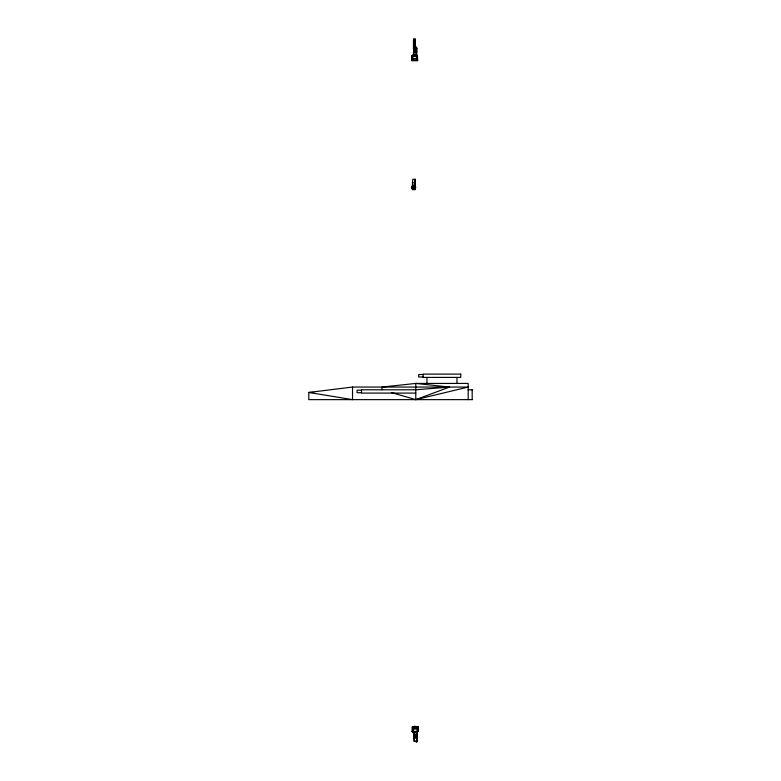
<?xml version="1.0" encoding="UTF-8"?>
<svg xmlns="http://www.w3.org/2000/svg" width="781" height="781" viewBox="0 0 781 781"><rect width="100%" height="100%" fill="white"/><g stroke="black" fill="none" stroke-linecap="round" stroke-linejoin="round"><path stroke-width="1.17" d="M412.212 731.709L412.348 726.847L418.05 726.847L417.913 731.66L417.318 732.275L412.934 732.275L412.153 731.66L417.913 731.66M412.368 731.485L412.495 727.023L417.835 727.023L417.698 731.485L412.368 731.485L417.698 731.485M412.348 726.984L413.042 728.614L412.964 732.656L417.337 732.656L418.05 726.847M413.305 731.856L413.403 728.819L412.495 727.023M417.152 741.423L416.908 732.07L417.152 741.423L414.203 741.423L413.969 732.07M414.047 736.19L414.086 734.833M414.203 741.423L414.155 732.803M415.609 740.935L415.326 741.491L416.761 741.95L416.8 737.342L416.761 741.95M416.947 731.856L417.835 727.023M416.995 736.19L417.034 734.833M413.598 189.432L413.705 187.391L414.896 186.259L414.535 185.458L412.837 185.458L411.48 187.46L412.114 188.856L413.598 189.432L415.072 188.856L415.668 187.46L414.535 185.458M412.505 55.217L416.908 54.836L417.61 60.654L411.851 60.654L411.714 55.842L412.505 55.217L416.878 55.217L417.474 55.842L417.61 60.654M416.468 54.826L413.51 55.06L413.627 49.271M413.5 53.176L413.539 52.659M413.989 49.271L413.793 52.21L413.881 48.822M415.082 48.285C415.931 43.961 417.103 50.648 415.912 52.21L416.244 47.055L415.17 47.055M416.449 55.06L416.742 47.944L414.936 48.481M416.449 53.176L416.546 51.614M416.546 55.519L416.742 47.944M414.184 727.365L414.35 726.184L414.428 726.867M415.58 727.365L415.736 726.184L415.824 726.867M412.456 182.871L412.817 179.279L415.219 179.279L414.936 189.646L412.544 189.646L412.456 182.871L414.848 182.871L415.219 179.279M412.544 189.646L412.788 187.255M413.481 40.104L413.442 48.647L414.926 48.822L415.16 39.05L413.764 39.05L413.481 40.104L414.877 40.104L415.16 39.05M414.877 40.104L414.926 48.822M412.075 186.054L413.686 185.126M412.114 188.856L412.837 185.458M412.876 55.646L412.954 58.682L412.056 60.479L417.396 60.479L417.269 56.017L411.929 56.017L417.269 56.017M411.48 187.46L412.495 186.259M381.977 389.787L381.977 387.054L415.775 383.432L449.563 387.054L415.775 399.638L391.301 392.501M468.17 399.638L468.17 383.432L415.775 383.432L415.775 399.638L468.17 387.054L352.534 387.054L308.788 392.452L308.788 399.638L472.212 399.638M449.563 387.054L415.775 389.787L361.525 389.787L361.525 393.087L415.775 393.097M414.047 48.285L416.634 48.285M416.341 48.481L415.219 49.047L415.219 46.88M415.931 49.057L413.813 49.057L413.735 50.228L415.853 50.228M413.442 52.21L416.38 52.21M413.432 52.327L416.371 52.327M417.474 55.842L411.714 55.842L411.909 60.654L412.602 58.878L416.986 58.878M412.954 58.682L416.595 58.682L417.396 60.479M423.156 374.499L418.694 374.499L418.694 377.018L423.156 377.018M468.17 389.817L472.212 389.817M361.525 390.178L357.063 390.178L357.063 392.697L361.525 392.697M313.65 392.452L308.788 392.452L352.534 399.638L352.534 387.054M413.042 728.614L417.425 728.614M413.403 728.819L417.034 728.819M413.891 734.804L416.829 734.804M413.901 735.038L416.849 735.038M413.881 735.897L416.82 735.897M413.901 736.278L416.849 736.278L416.849 737.049L413.91 737.049M413.989 738.23L417.239 738.23M413.549 185.478L415.043 186.054M412.856 187.059L413.705 187.391M414.896 186.259L415.668 187.46M413.764 39.05L413.92 40.221M414.555 187.059L415.072 188.856M413.979 732.188L414.242 736.112M416.527 50.931L416.566 52.298M416.507 55.646L416.595 58.682M416.654 733.74L416.771 738.23M414.848 182.871L414.936 189.646M472.183 389.817L472.183 399.638M456.983 377.408L456.983 383.432M426.963 377.408L426.963 383.432M416.058 732.529A1.259 1.054 -3.9 0 1 416.507 733.906A1.259 1.054 -3.9 0 1 414.867 734.404A1.259 1.054 -3.9 0 1 414.223 733.076M414.34 54.602A1.259 1.054 3.7 0 1 413.871 53.118A1.259 1.054 3.7 0 1 415.668 52.844A1.259 1.054 3.7 0 1 415.922 54.367M413.5 56.486A1.259 1.054 3.7 0 1 413.569 56.125M415.931 56.125A1.259 1.054 3.7 0 1 415.951 56.847M460.751 374.109L423.156 374.109L423.156 377.408L460.751 377.408L460.751 374.109"/></g></svg>
